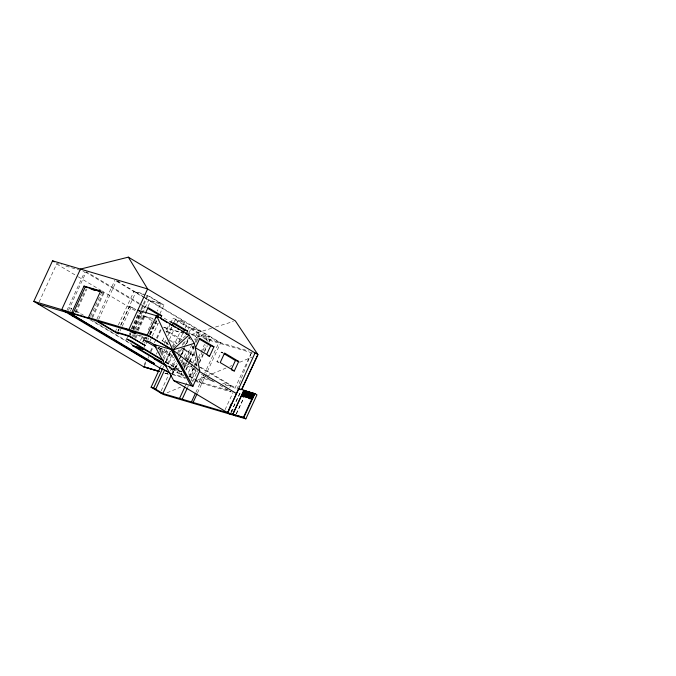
<?xml version="1.0" encoding="UTF-8"?>
<svg xmlns="http://www.w3.org/2000/svg" width="676" height="676" viewBox="0 0 676 676"><rect width="100%" height="100%" fill="white"/><g stroke="black" fill="none" stroke-linecap="round" stroke-linejoin="round"><path stroke-width="0.51" stroke-dasharray="3.38 2.54" d="M149.886 334.586L152.353 327.657M236.997 389.182L251.759 351.926L233.896 390.601M192.609 381.839L197.713 370.347M39.073 302.087L56.928 263.437L61.913 264.907M66.975 310.368L84.846 271.693M68.411 310.461L86.283 271.786L146.472 307.605M70.414 311.061L71.724 308.231L69.721 307.639L71.529 308.721M75.18 312.227L85.683 289.489M75.94 312.675L86.883 288.99M90.576 316.402L101.949 291.77L103.977 292.978L91.725 319.503M91.835 317.154L103.217 292.522L101.256 291.939M96.998 318.92L114.869 280.244M98.645 319.402L116.086 281.672M115.723 330.767L116.593 328.882M118.334 325.114L134.025 291.153L145.501 294.55M117.962 330.902L118.841 329.018M120.581 325.24L135.834 292.235L147.968 295.818L160.837 303.482L157.347 311.028M117.987 331.434L119.28 328.637M121.012 324.902L129.631 306.236L136.459 309.802M120.066 330.986L121.79 327.26M122.221 326.322L131.279 306.718M127.046 338.017L128.339 335.212M131.355 328.68L138.69 312.811M129.116 334.73L129.986 332.845M131.727 329.068L139.138 313.039M140.878 309.262L147.419 295.116L163.998 304.986L160.077 313.478M130.096 334.493L130.967 332.609M132.716 328.832L140.997 310.909M141.428 309.971L147.968 295.818M129.986 335.702L130.848 333.834M133.003 329.17L140.769 312.363M133.24 329.761L141.301 312.312M133.975 329.956L144.765 306.591L146.413 307.081M131.702 336.673L132.572 334.789M135.192 329.127L148.703 299.89L160.837 303.482M132.851 337.054L134.152 334.24M135.876 330.505L142.797 315.531L153.418 318.675L152.556 320.551M134.042 336.868L134.913 334.983M137.093 330.26L144.503 314.23M147.993 306.684L150.604 301.023L163.998 304.986M137.701 329.998L145.044 314.112M134.761 338.186L136.484 334.443M138.217 330.699L144.698 316.664L153.393 319.241M135.707 338.372L137.363 334.781L144.909 337.011M140.473 340.459L142.137 336.868L148.103 338.634L145.855 337.29L145.019 339.09M142.611 342.064L144.774 337.383M148.23 329.905L152.125 321.48M142.966 342.149L145.146 337.434M144.52 343.197L145.813 340.391M146.244 339.453L147.114 337.586M149.371 334.316L155.843 320.323M143.963 347.616L145.205 344.921M146.126 343.653L147.436 340.831M147.867 339.884L148.745 338M150.486 334.223L157.026 320.078M150.072 340.932L151.796 337.189M152.227 336.259L158.277 323.179M144.225 364.685L145.543 361.837M150.376 351.376L152.573 346.627M154.331 342.825L156.088 339.022M156.528 338.068L160.922 328.561M144.385 365.995L147.461 359.336M147.9 358.39L148.779 356.489M150.976 351.731L153.173 346.982M157.119 338.431L161.513 328.925M180.01 339.521L165.89 331.113L168.501 325.469M158.074 349.036L158.944 347.151M156.333 354.199L157.212 352.306M162.443 340.991L164.614 336.276M166.364 332.499L170.284 324.015M170.724 323.069L172.895 318.354L184.793 321.869L182.613 326.584M159.612 350.32L160.449 348.52L162.958 349.264L160.888 353.751M159.747 351.664L161.48 347.903M165.89 331.113L169.186 332.093L171.366 327.387M159.688 353.404L162.029 348.377M164.344 343.324L166.068 339.605M167.783 335.879L172.084 326.576M174.231 321.962L175.523 319.123M161.31 354.739L163.862 349.205M166.423 343.678L167.276 341.828M161.986 355.559L165.037 348.96M166.778 345.191L167.648 343.298M169.397 339.529L174.188 329.153M176.799 323.491L178.109 320.661L187.379 323.407L198.592 330.082L194.24 339.513M163.043 358.119L166.879 349.822M160.381 367.169L161.243 365.293M163.845 359.657L168.189 350.261M170.276 351.106L165.164 362.167L168.637 363.967L172.557 355.475M172.405 346.492L174.535 341.887L177.12 343.425L170.707 341.524M162.916 367.921L163.786 366.046M165.519 362.285L170.724 351.013M168.637 363.967L165.164 362.167L166.051 362.429L170.851 352.052M173.022 347.337L180.002 332.246M167.749 363.705L172.008 354.486M178.658 342.267L183.019 332.837M185.199 328.122L187.379 323.407M167.141 365.843L170.589 367.905L174.509 359.412M177.56 352.813L178.87 349.982M188.46 329.229L189.331 327.345L198.592 330.082M161.201 390.821L168.721 374.555M170.47 370.769L175.261 360.392M178.751 352.847L180.492 349.07M182.233 345.301L183.982 341.524M169.287 367.913L171.957 369.51L175.785 361.212M177.991 356.675L181.472 349.129M183.652 344.405L185.401 340.636M188.883 333.091L191.063 328.375L200.333 331.113L209.433 336.53L207.253 341.253M171.696 374.343L176.926 363.037M179.977 356.429L183.897 347.937M184.337 346.999L188.697 337.561M172.296 374.25L177.129 363.798M179.326 359.04L184.159 348.588M186.356 343.83L189.432 337.18M172.464 374.343L177.306 363.865M179.512 359.1L180.83 356.244M181.269 355.289L184.793 347.667M186.551 343.856L189.196 338.144M171.957 369.51L174.602 370.287L177.577 363.84M181.836 354.63L184.387 349.103L189.314 352.035L186.339 358.483M183.171 375.391L183.542 375.611L180.898 374.825L176.884 372.442L179.013 367.837M181.565 362.311L183.695 357.705M184.125 356.784L186.677 351.258L189.314 352.035M182.469 364.981L185.089 359.319M185.52 358.381L191.621 345.174M176.884 372.442L179.529 373.22L180.805 370.456M182.934 365.851L185.908 359.404M195.22 340.222L196.522 337.392L198.178 337.882M183.771 366.958L186.821 360.359M187.252 359.412L193.353 346.205M195.102 342.436L200.333 331.113M180.898 374.825L181.751 372.983M184.303 367.457L186.432 362.851M186.855 361.93L190.691 353.641L195.026 355.432M179.529 373.22L181.421 374.352L182.3 372.468M184.041 368.69L187.531 361.145M187.962 360.198L193.632 347.937M196.243 342.284L200.164 333.792L209.433 336.53M185.782 369.73L189.272 362.184M189.711 361.238L194.502 350.869M201.042 336.716L201.913 334.831L211.174 337.569L219.024 342.242L204.642 373.372M186.094 370.085L189.5 362.716M189.922 361.795L193.328 354.427M192.381 363.992L188.156 373.144L190.556 374.572L187.607 373.701M192.804 363.071L195.77 356.666M189.474 376.794L193.302 368.505M195.001 364.82L196.277 362.057M185.283 385.979L187.049 382.151M189.686 376.456L193.606 367.972M194.037 367.026L196.657 361.364M198.398 357.587L204.507 344.38M206.248 340.611L207.118 338.718L172.895 318.354M195.482 366.713L190.691 377.09L188.841 376.54M195.922 365.775L196.792 363.882M198.533 360.114L202.462 351.621M202.893 350.683L205.512 345.022M187.48 387.72L188.367 385.802M196.682 367.803L191.021 380.064L231.158 391.936L218.568 384.441M199.302 362.142L204.093 351.765M204.532 350.819L207.143 345.166M208.884 341.388L209.763 339.504L201.913 334.831M195.922 370.583L192.44 378.129L190.581 377.58M199.412 363.037L207.253 346.061M208.994 342.284L211.174 337.569M210.523 379.684L201.448 377.005L199.276 381.712L228.505 390.356M195.863 392.376L204.211 374.31M197.51 392.857L220.672 342.732L143.557 296.823M218.678 362.649L216.911 361.601L221.297 352.095L222.953 352.585M229.806 387.525L230.677 385.65L188.215 360.367M225.066 409.715L233.026 392.486M236.363 413.991L243.613 398.299M230.922 412.301L240.833 391.134M236.22 413.805L243.892 397.572M230.972 412.233L240.977 391.269M150.072 334.738L157.204 320.145M231.285 412.487L234.352 408.363M173.538 347.413L175.785 345.242M178.785 342.343L182.528 338.718M183.28 337.992L185.528 335.82M167.048 392.815L180.585 387.12M197.983 379.811L205.724 376.557M206.687 376.152L226.021 368.023M229.891 366.392L231.826 365.581M239.558 362.328L252.123 357.046M211.571 328.266L190.767 334.738L198.786 337.113M215.534 327.032L233.364 321.48M116.517 280.734L119.525 281.622M65.902 266.09L83.849 271.397M101.037 292.108L103.977 292.978M170.242 321.7L172.718 322.435M187.903 333.04L190.438 333.783M191.418 334.079L248.751 351.038M203.797 338.6L253.914 353.421M163.431 327.226L183.373 333.124M164.386 327.606L183.331 333.209M193.826 347.295L192.178 346.813L193.936 347.861M168.121 339.986L174.535 341.887M184.387 349.103L181.743 348.317L186.677 351.258M216.911 361.601L218.559 362.091M170.589 367.905L181.337 371.141M222.615 383.258L230.677 385.65M181.726 371.961L173.876 369.637L166.727 365.386M213.134 381.256L204.11 378.585L201.448 377.005M225.167 384.813L235.197 387.779L198.178 365.741M181.421 374.352L183.28 374.901M186.01 377.876L171.332 373.532L173.512 368.826L168.73 365.978M172.676 374.639L185.435 378.408M166.009 373.296L167.758 373.811M164.885 373.135L167.868 374.022M165.029 373.228L168.028 374.115M117.396 281.258L134.025 291.153M135.834 292.235L142.695 296.316M116.661 281.309L144.453 297.854M145.348 298.386L184.793 321.869M178.109 320.661L189.331 327.345M191.063 328.375L200.164 333.792M164.175 318.151L172.321 323.001M196.522 337.392L198.288 338.448M221.297 352.095L223.063 353.142M85.751 272.234L140.895 305.053M141.799 305.594L146.32 308.281M129.631 306.236L135.673 309.828M56.683 263.978L77.377 276.298M78.281 276.839L100.783 290.232M101.679 290.764L137.676 312.194M138.58 312.726L153.874 321.835M154.779 322.368L159.282 325.046M142.797 315.531L144.698 316.664M169.186 332.093L183.314 340.501M190.691 353.641L194.925 356.167M167.868 343.324L161.978 340.577L168.687 344.566M184.632 357.68L197.274 365.201M142.137 336.868L146.658 339.563M161.15 348.191L162.958 349.264M159.139 347.523L173.563 356.108M179.698 359.759L194.984 368.851M137.363 334.781L144.47 339.014M158.666 347.464L160.449 348.52M157.128 347.87L174.29 358.086M181.523 362.387L197.781 372.07M201.397 374.217L214.951 382.286M165.121 361.381L180.399 370.473M189.39 375.822L201.93 383.292M166.051 362.429L181.59 371.673L172.321 368.935L174.602 370.287M189.035 376.11L194.181 379.168M195.051 379.684L200.282 382.802M76.244 310.926L83.478 315.227M94.327 321.691L132.31 344.295M75.146 310.867L80.571 314.103M90.516 320.018L132.116 344.785M188.621 336.885L191.815 341.912M192.947 345.816L196.919 366.265"/><path stroke-width="1.01" d="M155.522 318.751L156.578 315.785L137.786 310.225L139.543 311.264M160.313 392.731L227.677 412.715L231.167 403.893M199.716 370.938L192.913 386.266L173.673 380.571L154.052 344.49L172.786 349.923L199.716 370.938L194.35 343.349L189.026 334.966L156.578 315.785L147.292 334.95L171.29 349.585L192.913 386.266L172.786 349.923L156.578 315.785L158.539 317.416M243.394 417.371L254.472 393.373L256.948 394.843L245.861 418.841L243.394 417.371L227.677 412.715L255.063 352.906M159.029 371.445L144.039 367L33.8 301.378L52.542 260.826L147.613 288.948L257.928 354.613L241.864 389.376M33.8 301.378L71.774 312.616L84.027 286.083L100.69 291.018L88.429 317.543L89.697 318.295L73.033 313.368L85.294 286.844L100.969 291.474M145.475 313.174L148.069 307.572L161.725 315.7L160.432 318.506M157.567 316.588L158.429 314.72L161.725 315.7M172.236 325.502L173.538 322.68L187.666 331.088L186.365 333.91M245.861 418.841L163.178 394.438L151.103 387.247L159.942 368.107L162.477 368.859L170.808 373.811M151.103 387.247L153.638 387.999L162.477 368.859M155.708 389.232L164.555 370.093L169.744 372.586M183.492 331.992L184.362 330.108L187.666 331.088M171.256 375.307L162.857 393.483L153.638 387.999M179.537 398.417L184.844 386.934M182.174 399.203L187.041 388.675M206.738 354.275L210.65 345.808L213.954 346.78L209.602 356.193L207.954 355.711M191.443 401.941L195.423 393.331M193.091 402.431L197.071 393.812M231.471 369.054L235.425 360.502L238.729 361.474L234.335 370.98L231.86 370.254M227.677 412.715L238.755 388.725L243.926 390.255L246.596 391.843M243.926 390.255L232.84 414.244L235.51 415.833M232.865 414.253L243.901 390.373L254.827 393.728L243.791 417.607L233.271 414.489M244.56 390.88L241.957 395.773L244.56 390.88L245.557 391.294L244.019 394.615M242.354 396.009L244.957 391.117M242.65 396.102L243.808 393.609M242.954 396.187L245.253 391.21M245.481 391.15C238.079 407.755 250.526 381.213 243.96 395.545M246.081 391.328C238.687 407.932 251.126 381.391 244.56 395.722M244.644 394.801L245.794 392.308M246.681 391.514C241.873 403.859 245.861 390.517 247.382 391.835M245.16 395.899L247.086 391.75M247.289 391.691C242.549 402.457 246.596 393.728 247.686 391.928L245.768 396.077M247.889 391.869C243.081 404.214 247.07 390.872 248.591 392.19L246.672 396.347M246.064 396.17L247.222 393.677M246.368 396.254L248.591 392.19M248.793 392.131L246.191 397.032L248.793 392.131C251.303 392.063 246.241 394.911 246.791 397.209L247.492 397.53L248.261 395.874M246.968 396.432L249.19 392.367M246.791 397.209L249.402 392.317M247.188 397.446L249.495 392.46M247.695 397.471C253.103 387.416 246.757 394.556 248.092 397.708L249.25 395.223M247.095 397.294L247.796 397.623L249.714 393.466M250.619 393.736L248.7 397.894L247.999 397.564L250.306 392.579L251.607 393.086L250.906 392.756L248.599 397.741L251.21 392.849M250.602 392.671L247.999 397.564M248.396 397.801L250.314 393.643M249.005 397.978L251.303 392.993M251.506 392.933C246.774 403.699 250.821 394.97 251.903 393.17L249.605 398.156M249.3 398.071L251.219 393.914M252.114 393.119C244.712 409.715 257.159 383.174 250.593 397.505M250.669 396.584L251.827 394.091M252.714 393.297C245.32 409.893 257.759 383.351 251.193 397.682M250.889 397.598L252.427 394.269M253.314 393.474C248.506 405.82 252.494 392.477 254.015 393.795L252.097 397.953M251.497 397.775L253.027 394.446M251.793 397.86L254.015 393.795M251.616 398.637L254.218 393.736L254.624 393.973L252.317 398.958L251.616 398.637L252.393 398.984M251.92 398.722L254.218 393.736M241.704 389.275L257.928 354.613L235.349 320.863L128.33 257.159L80.452 269.082L61.71 309.633L151.568 363.122L154.103 363.874L64.254 310.385M88.429 317.543L147.292 334.95L172.786 349.923L189.026 334.966M172.786 349.923L194.35 343.349M150.418 336.783L132.395 331.595M90.483 288.753L95.375 290.198M97.336 290.781L100.276 291.652M92.223 289.497L95.164 290.367M74.301 314.12L96.127 320.804L117.125 333.302L118.773 333.792L117.092 332.786L129.226 336.378L145.256 345.546L128.677 335.676L115.283 331.713L97.775 321.294L128.862 330.488M67.541 312.346L75.061 314.577L71.774 312.616M38.194 303.997L66.104 312.253M132.386 345.554L140.878 348.064L143.126 349.407L132.386 345.554L155.463 359.294M152.548 362.944L154.55 363.544L69.543 312.937L72.425 316.013M244.298 390.61L254.827 393.728M250.999 392.908L250.306 392.579M254.7 393.998L253.922 393.652M143.346 366.586L159.114 371.251M143.946 366.941L158.902 371.369M213.954 346.78L199.826 338.372L195.474 347.785L209.602 356.193M238.729 361.474L224.601 353.066L220.207 362.573L234.335 370.98M147.326 308.112L158.429 314.72M172.887 323.28L184.362 330.108M199.175 338.972L210.65 345.808M223.95 353.666L235.425 360.502M161.209 319.004L167.437 322.714M169.22 323.77L175.456 327.48M177.23 328.544L179.013 329.601M181.683 331.189L183.466 332.254M185.249 333.31L187.024 334.375M52.542 260.826L54.3 261.865M84.027 286.083L86.562 287.596M238.755 388.725L240.428 389.722M156.595 346.002L149.641 341.862L144.478 340.341L156.224 347.329M199.471 371.53L236.321 393.466M125.575 328.528L132.673 332.753L135.977 333.733L128.879 329.508L147.613 288.948L128.33 257.159M163.322 360.308L131.119 340.788L126.606 338.946L163.364 360.823M137.16 347.641L157.981 360.038M166.271 365.336L159.367 361.221L161.336 361.804L158.759 360.266L154.162 358.914L166.617 366.324M162.46 369.603L69.543 312.937M173.673 380.571L230.068 414.143M128.677 335.676L129.226 336.378M171.29 349.585L190.911 385.675M244.856 390.973L242.557 395.95L244.856 390.973"/></g></svg>
